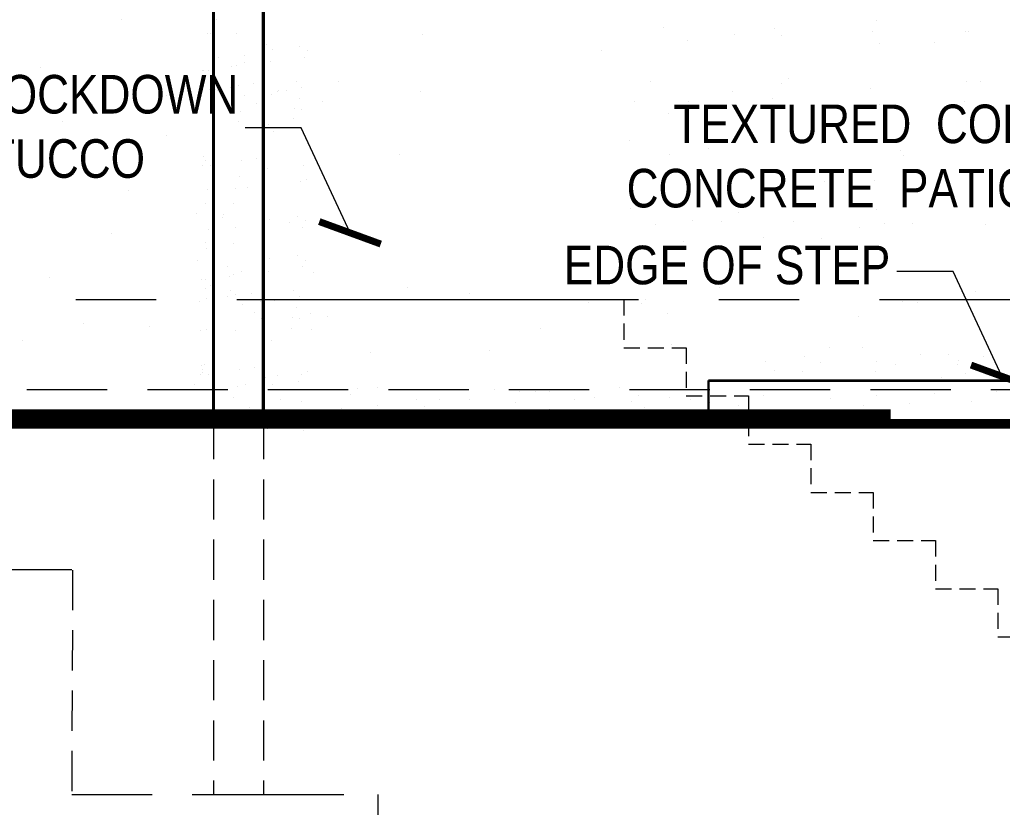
# Model space of a CAD drawing. Header units: inches. Extents: x 279 to 11006, y 233 to 7807.
# Drawn here: x 2524.1 to 2677, y 359 to 481.5 of the extents above; entities that cross this region are included whole.
import ezdxf

# ---------------------------------------------------------------- set-up
doc = ezdxf.new("R2010")
doc.units = ezdxf.units.IN
doc.header["$MEASUREMENT"] = 0
doc.linetypes.add('CENTER', pattern=[2, 1.25, -0.25, 0.25, -0.25])
doc.linetypes.add('HIDDEN', pattern=[0.375, 0.25, -0.125])
for name, color, linetype, lineweight in [('DOORS', 7, 'Continuous', 30), ('FOUNDATION', 7, 'HIDDEN', 20), ('GRID', 1, 'CENTER', 20)]:
    doc.layers.add(name, color=color, linetype=linetype, lineweight=lineweight)
for name, color, linetype in [('NORTH_ELEVATION', 7, 'Continuous'), ('SOUTH_ELEVATION', 7, 'Continuous'), ('SOUTH_ELEVATION_TEXT', 7, 'Continuous')]:
    doc.layers.add(name, color=color, linetype=linetype)
doc.styles.add('ARCHENT', font='technical.ttf', dxfattribs={"height": 6})
doc.styles.add('ARCHENTLTD', font='technical.ttf', dxfattribs={"height": 0.1875})
doc.dimstyles.new('ARCHENTLTD', dxfattribs={"dimscale": 0.05, "dimtxt": 0.1875, "dimasz": 3, "dimexe": 9, "dimexo": 1, "dimgap": 2.5, "dimtad": 0, "dimdec": 1, "dimzin": 1, "dimdsep": 46, "dimlunit": 4, "dimtxsty": 'ARCHENTLTD', "dimblk": 'ARCHTICK', "dimcen": 6, "dimclrd": 256, "dimclre": 256, "dimclrt": 256, "dimaunit": 1, "dimadec": 0, "dimazin": 0, "dimtfac": 1, "dimtdec": 1, "dimtofl": 0, "dimtmove": 1, "dimatfit": 3, "dimldrblk": 'ARCHTICK', "dimfxl": 1, "dimfrac": 2, "dimtolj": 1, "dimtzin": 0, "dimlwd": 9, "dimlwe": 9, "dimarcsym": 0})

# ---------------------------------------------------------------- blocks, each defined once
blk = doc.blocks.new('_ArchTick')
at = {"color": 0, "linetype": 'ByBlock', "const_width": 0.15}
blk.add_lwpolyline([(-0.5, -0.5), (0.5, 0.5)], dxfattribs=at)

msp = doc.modelspace()

# ---------------------------------------------------------------- linework, layer by layer
at = {"layer": 'FOUNDATION', "ltscale": 50}
msp.add_line((2243.92, 423.96), (3653.57, 423.96), dxfattribs=at)
at = {"layer": 'FOUNDATION', "linetype": 'HIDDEN', "ltscale": 25}
for p, q in [((2554.21, 419.36, 0.32), (2554.2, 360.96, 0.32)), ((2561.98, 419.36), (2561.97, 360.96)), ((2532.3, 395.87), (2532.15, 360.96)), ((2579.78, 360.96), (2579.77, 324.96))]:
    msp.add_line(p, q, dxfattribs=at)
at = {"layer": 'GRID', "color": 5, "linetype": 'Continuous', "lineweight": 5, "ltscale": 50}
msp.add_line((2553, 419.36, -0.34), (2564.51, 419.36, -0.34), dxfattribs=at)
at = {"layer": 'NORTH_ELEVATION', "color": 37, "linetype": 'Continuous', "lineweight": 20, "ltscale": 0.5}
for p, q in [((2554.68, 481.46, -0.34), (2554.68, 481.46, -0.34)), ((2641.43, 480.14), (2641.43, 480.14)), ((2557.77, 479.28), (2557.77, 479.28)), ((2671.23, 479.69, -0.34), (2671.23, 479.69, -0.34)), ((2562.52, 477.58), (2562.52, 477.58)), ((2567.61, 477.36), (2567.61, 477.36)), ((2563.35, 476.82), (2563.35, 476.82)), ((2568.44, 475.68), (2568.44, 475.68)), ((2568.9, 476.66), (2568.9, 476.66)), ((2557.02, 474.15), (2557.02, 474.15)), ((2557.76, 474.37), (2557.76, 474.37)), ((2558.98, 474.81), (2558.98, 474.81)), ((2563.13, 474.95), (2563.13, 474.95)), ((2556.81, 471.02), (2556.81, 471.02)), ((2557.23, 471.98), (2557.23, 471.98)), ((2558.06, 471.22), (2558.06, 471.22)), ((2560.47, 471.5), (2560.47, 471.5)), ((2567.1, 471.96), (2567.1, 471.96)), ((2567.94, 471.02), (2567.94, 471.02)), ((2559.04, 469.68), (2559.04, 469.68)), ((2561.94, 470.23), (2561.94, 470.23)), ((2563.17, 469.9), (2563.17, 469.9)), ((2564.11, 470.35), (2564.11, 470.35)), ((2564.28, 470.54), (2564.28, 470.54)), ((2565.64, 470.52), (2565.64, 470.52)), ((2535.46, 468.29), (2535.46, 468.29)), ((2560.94, 468.48), (2560.94, 468.48)), ((2567.53, 469.31), (2567.53, 469.31)), ((2628.07, 468.74), (2628.07, 468.74)), ((2657.88, 468.29, -0.34), (2657.88, 468.29, -0.34)), ((2561.98, 467.63), (2561.98, 467.63)), ((2566.8, 467.66), (2566.8, 467.66)), ((2567.96, 467.55), (2567.96, 467.55)), ((2558.05, 465.7), (2558.05, 465.7)), ((2566.69, 466.09), (2566.69, 466.09)), ((2563.62, 464.08), (2563.62, 464.08)), ((2618.99, 462.66), (2618.99, 462.66)), ((2648.8, 462.21, -0.34), (2648.8, 462.21, -0.34)), ((2583.13, 460.48, -0.34), (2583.13, 460.48, -0.34)), ((2631.3, 461.53), (2631.3, 461.53)), ((2661.11, 461.08, -0.34), (2661.11, 461.08, -0.34)), ((2558.61, 459.61), (2558.61, 459.61)), ((2560.96, 459.92), (2560.96, 459.92)), ((2568.24, 458.88), (2568.24, 458.88)), ((2562.68, 458.42), (2562.68, 458.42)), ((2558.33, 457.03), (2558.33, 457.03)), ((2567.75, 456.4), (2567.75, 456.4)), ((2557.67, 455.23), (2557.67, 455.23)), ((2559.48, 455.37, -0.34), (2559.48, 455.37, -0.34)), ((2557.39, 452.83), (2557.39, 452.83)), ((2555.78, 451.26, 48312), (2555.78, 451.26, 48312)), ((2562.15, 451.13), (2562.15, 451.13)), ((2562.98, 450.37), (2562.98, 450.37)), ((2567.24, 450.91), (2567.24, 450.91)), ((2568.53, 450.21), (2568.53, 450.21)), ((2574.45, 449.65, -0.34), (2574.45, 449.65, -0.34)), ((2623.03, 449.65, -0.34), (2623.03, 449.65, -0.34)), ((2628.75, 450.23), (2628.75, 450.23)), ((2633.2, 450.18), (2633.2, 450.18)), ((2644.5, 450.1), (2644.5, 450.1)), ((2658.56, 449.78, -0.34), (2658.56, 449.78, -0.34)), ((2663.01, 449.73, -0.34), (2663.01, 449.73, -0.34)), ((2674.31, 449.65, -0.34), (2674.31, 449.65, -0.34)), ((2557.68, 449.13), (2557.68, 449.13)), ((2568.07, 449.23), (2568.07, 449.23)), ((2557.4, 446.73), (2557.4, 446.73)), ((2562.16, 445.03), (2562.16, 445.03)), ((2562.99, 444.27), (2562.99, 444.27)), ((2567.25, 444.81), (2567.25, 444.81)), ((2568.54, 444.11), (2568.54, 444.11)), ((2558.62, 442.25), (2558.62, 442.25)), ((2562.77, 442.4), (2562.77, 442.4)), ((2568.08, 443.13), (2568.08, 443.13)), ((2556.66, 441.6), (2556.66, 441.6)), ((2557.4, 441.82), (2557.4, 441.82)), ((2554.21, 439.81), (2554.21, 439.81)), ((2556.87, 439.43), (2556.87, 439.43)), ((2560.1, 438.95), (2560.1, 438.95)), ((2566.73, 439.41), (2566.73, 439.41)), ((2554.1, 438.16), (2554.1, 438.16)), ((2556.45, 438.47), (2556.45, 438.47)), ((2557.7, 438.67), (2557.7, 438.67)), ((2561.58, 437.68), (2561.58, 437.68)), ((2563.75, 437.8), (2563.75, 437.8)), ((2563.92, 437.98), (2563.92, 437.98)), ((2565.28, 437.97), (2565.28, 437.97)), ((2567.58, 438.47), (2567.58, 438.47)), ((2621.36, 437.94), (2621.36, 437.94)), ((2634.02, 437.9), (2634.02, 437.9)), ((2661.35, 437.7), (2661.35, 437.7)), ((2663.83, 437.45, -0.34), (2663.83, 437.45, -0.34)), ((2558.68, 437.13), (2558.68, 437.13)), ((2560.58, 435.92), (2560.58, 435.92)), ((2567.17, 436.76), (2567.17, 436.76)), ((2561.62, 435.08), (2561.62, 435.08)), ((2566.44, 435.11), (2566.44, 435.11)), ((2567.6, 435), (2567.6, 435)), ((2569.36, 435.76), (2569.36, 435.76)), ((2624.83, 435.72), (2624.83, 435.72)), ((2654.64, 435.27, -0.34), (2654.64, 435.27, -0.34)), ((2544.28, 433.72), (2544.28, 433.72)), ((2557.68, 433.15), (2557.68, 433.15)), ((2566.33, 433.53), (2566.33, 433.53)), ((2569.43, 433.31, 48312), (2569.43, 433.31, 48312)), ((2605.05, 433.52, -0.34), (2605.05, 433.52, -0.34)), ((2524.45, 431.58), (2524.45, 431.58)), ((2563.26, 431.53), (2563.26, 431.53)), ((2640.1, 428.33), (2640.1, 428.33)), ((2657.3, 428.29), (2657.3, 428.29)), ((2668.5, 429.34), (2668.5, 429.34)), ((2558.25, 427.06), (2558.25, 427.06)), ((2560.6, 427.36), (2560.6, 427.36)), ((2568.91, 426.7), (2568.91, 426.7)), ((2641.45, 426.88), (2641.45, 426.88)), ((2645.9, 426.83), (2645.9, 426.83)), ((2657.19, 426.75), (2657.19, 426.75)), ((2669.9, 427.88, -0.34), (2669.9, 427.88, -0.34)), ((2562.32, 425.86), (2562.32, 425.86)), ((2567.88, 426.33), (2567.88, 426.33)), ((2671.25, 426.43, -0.34), (2671.25, 426.43, -0.34)), ((2675.7, 426.38, -0.34), (2675.7, 426.38, -0.34)), ((2557.97, 424.47), (2557.97, 424.47)), ((2567.39, 423.85), (2567.39, 423.85)), ((2557.31, 422.68), (2557.31, 422.68)), ((2585.87, 422.38), (2585.87, 422.38)), ((2620.39, 423.05), (2620.39, 423.05)), ((2650.19, 422.6, -0.34), (2650.19, 422.6, -0.34)), ((2559.79, 421.1, -0.34), (2559.79, 421.1, -0.34)), ((2631.42, 421.92, -0.34), (2631.42, 421.92, -0.34)), ((2643.73, 420.8, -0.34), (2643.73, 420.8, -0.34)), ((2557.03, 420.28), (2557.03, 420.28)), ((2590.82, 420.04, -0.34), (2590.82, 420.04, -0.34))]:
    msp.add_line(p, q, dxfattribs=at)
at = {"layer": 'NORTH_ELEVATION', "color": 37, "linetype": 'Continuous', "ltscale": 0.5}
for p, q in [((2553.27, 479.31), (2553.27, 479.31)), ((2614.53, 476.66), (2614.53, 476.66)), ((2552.67, 473.57), (2552.67, 473.57)), ((2553.36, 473.67), (2553.36, 473.67)), ((2554.57, 472.36), (2554.57, 472.36)), ((2552.34, 470.2), (2552.34, 470.2)), ((2553.56, 470.64), (2553.56, 470.64)), ((2554.46, 470.71), (2554.46, 470.71)), ((2552.7, 460.24), (2552.7, 460.24)), ((2552.5, 458.8), (2552.5, 458.8)), ((2552.93, 459.58), (2552.93, 459.58)), ((2553.76, 458.82), (2553.76, 458.82)), ((2552.9, 452.86), (2552.9, 452.86)), ((2551.61, 451.42, -0.34), (2551.61, 451.42, -0.34)), ((2552.91, 446.76), (2552.91, 446.76)), ((2551.73, 444.04, 48312), (2551.73, 444.04, 48312)), ((2552.31, 441.02), (2552.31, 441.02)), ((2553, 441.12), (2553, 441.12)), ((2551.97, 437.65), (2551.97, 437.65)), ((2553.2, 438.09), (2553.2, 438.09)), ((2612.55, 437.45, -0.34), (2612.55, 437.45, -0.34)), ((2571.98, 435.33), (2571.98, 435.33)), ((2552.15, 433.19), (2552.15, 433.19)), ((2552.34, 427.69), (2552.34, 427.69)), ((2552.57, 427.03), (2552.57, 427.03)), ((2552.14, 426.25), (2552.14, 426.25)), ((2553.4, 426.27), (2553.4, 426.27)), ((2552.54, 420.31), (2552.54, 420.31)), ((2561.79, 418.58), (2561.79, 418.58)), ((2562.62, 417.82), (2562.62, 417.82)), ((2566.88, 418.36), (2566.88, 418.36)), ((2568.17, 417.66), (2568.17, 417.66)), ((2643, 418.09, -0.34), (2643, 418.09, -0.34)), ((2674.57, 418.79, -0.34), (2674.57, 418.79, -0.34))]:
    msp.add_line(p, q, dxfattribs=at)
at = {"layer": 'NORTH_ELEVATION', "color": 7, "linetype": 'HIDDEN', "lineweight": 9, "ltscale": 10}
for p, q in [((2618.04, 437.96), (2618.04, 430.46)), ((2618.04, 430.46), (2627.74, 430.46)), ((2627.74, 430.46), (2627.74, 422.96)), ((2627.74, 422.96), (2637.44, 422.96)), ((2637.44, 422.96), (2637.44, 415.46)), ((2637.44, 415.46), (2647.14, 415.46)), ((2647.14, 415.46), (2647.14, 407.96)), ((2647.14, 407.96), (2656.83, 407.96)), ((2656.83, 407.96), (2656.83, 400.46)), ((2656.83, 400.46), (2666.53, 400.46)), ((2666.53, 400.46), (2666.53, 392.96)), ((2666.53, 392.96), (2676.23, 392.96)), ((2676.23, 392.96), (2676.23, 385.46)), ((2676.23, 385.46), (2685.93, 385.46))]:
    msp.add_line(p, q, dxfattribs=at)
at = {"layer": 'NORTH_ELEVATION', "color": 7, "linetype": 'Continuous', "lineweight": 30, "ltscale": 0.5}
msp.add_line((2631.26, 425.37), (2631.26, 419.37), dxfattribs=at)
at = {"layer": 'NORTH_ELEVATION', "linetype": 'HIDDEN', "lineweight": 5, "ltscale": 50}
for p, q in [((2465.37, 395.96), (2532.15, 395.96)), ((2532.15, 360.96), (2561.97, 360.96)), ((2561.97, 360.96), (2579.78, 360.96))]:
    msp.add_line(p, q, dxfattribs=at)
at = {"layer": 'NORTH_ELEVATION', "color": 7, "linetype": 'Continuous', "ltscale": 0.5, "const_width": 0.5, "elevation": -0.34}
for points in [[(2554.21, 498.84), (2554.21, 419.36)], [(2561.98, 498.84), (2561.98, 419.36)]]:
    msp.add_lwpolyline(points, dxfattribs=at)
at = {"layer": 'NORTH_ELEVATION', "color": 3, "linetype": 'Continuous', "ltscale": 0.5, "const_width": 3, "elevation": -2}
msp.add_lwpolyline([(2659.6, 419.36), (2153.6, 419.34)], dxfattribs=at)
at = {"layer": 'SOUTH_ELEVATION', "color": 49, "linetype": 'Continuous', "lineweight": 20, "ltscale": 0.75}
for p, q in [((2539.83, 481.48, 1), (2539.83, 481.48, 1)), ((2624.22, 480.33, 0.32), (2624.22, 480.33, 0.32)), ((2586.74, 479.21, 0.66), (2586.74, 479.21, 0.66)), ((2635.32, 479.21, 0.66), (2635.32, 479.21, 0.66)), ((2656.79, 479.66, 1), (2656.79, 479.66, 1)), ((2546.83, 469.78, 1), (2546.83, 469.78, 1)), ((2586.44, 470.28, 0.66), (2586.44, 470.28, 0.66)), ((2635.03, 470.28, 0.66), (2635.03, 470.28, 0.66)), ((2656.49, 470.72, 1), (2656.49, 470.72, 1)), ((2558.41, 467.2, 1), (2558.41, 467.2, 1)), ((2625.06, 466.87, 0.32), (2625.06, 466.87, 0.32)), ((2530.71, 465.6, 1), (2530.71, 465.6, 1)), ((2562.79, 465.17, 0.66), (2562.79, 465.17, 0.66)), ((2546.85, 463.45, 1), (2546.85, 463.45, 1)), ((2674.77, 463.35, 1), (2674.77, 463.35, 1)), ((2625.09, 460.54, 0.32), (2625.09, 460.54, 0.32)), ((2562.13, 459.52, 0.66), (2562.13, 459.52, 0.66)), ((2568.62, 456.6, 1), (2568.62, 456.6, 1)), ((2657.01, 456.53, 1), (2657.01, 456.53, 1)), ((2540.92, 454.99, 1), (2540.92, 454.99, 1)), ((2619.16, 452.09, 0.32), (2619.16, 452.09, 0.32)), ((2635.97, 451.45, 0.66), (2635.97, 451.45, 0.66)), ((2657.43, 451.9, 1), (2657.43, 451.9, 1)), ((2566.07, 449.87, 1), (2566.07, 449.87, 1)), ((2538.36, 448.26, 1), (2538.36, 448.26, 1)), ((2654.76, 449.17, 1), (2654.76, 449.17, 1)), ((2556.35, 443.05, 1), (2556.35, 443.05, 1)), ((2569.79, 442.18, 0.66), (2569.79, 442.18, 0.66)), ((2528.65, 441.44, 1), (2528.65, 441.44, 1)), ((2584.41, 439.79, 0.66), (2584.41, 439.79, 0.66)), ((2633, 439.79, 0.66), (2633, 439.79, 0.66)), ((2654.46, 440.24, 1), (2654.46, 440.24, 1)), ((2672.71, 439.19, 1), (2672.71, 439.19, 1)), ((2561.71, 435.79, 1), (2561.71, 435.79, 1)), ((2534.01, 434.19, 1), (2534.01, 434.19, 1)), ((2625.46, 430.96), (2625.46, 430.96)), ((2650.12, 430.56, 0.66), (2650.12, 430.56, 0.66)), ((2655.26, 430.51, -0.34), (2655.26, 430.51, -0.34)), ((2646.23, 429.03, 1), (2646.23, 429.03, 1)), ((2664.27, 429.45, 0.66), (2664.27, 429.45, 0.66)), ((2670.13, 428.54, 1), (2670.13, 428.54, 1)), ((2674.08, 429.03, 1), (2674.08, 429.03, 1)), ((2648.66, 428.1, 0.66), (2648.66, 428.1, 0.66)), ((2660.37, 427.93, 1), (2660.37, 427.93, 1)), ((2667.45, 425.82, 1), (2667.45, 425.82, 1)), ((2597.93, 423.98, 0.66), (2597.93, 423.98, 0.66)), ((2617.46, 424.29, 0.66), (2617.46, 424.29, 0.66)), ((2676, 423.67, 0.66), (2676, 423.67, 0.66)), ((2567.97, 422.03, 0.66), (2567.97, 422.03, 0.66)), ((2589.43, 422.47, 1), (2589.43, 422.47, 1)), ((2594.04, 422.45, 1), (2594.04, 422.45, 1)), ((2610.34, 422.43, 0.66), (2610.34, 422.43, 0.66)), ((2613.57, 422.76, 1), (2613.57, 422.76, 1)), ((2619.24, 422.03, 0.66), (2619.24, 422.03, 0.66)), ((2625.19, 422.74, 0.66), (2625.19, 422.74, 0.66)), ((2639.74, 423.05, 0.66), (2639.74, 423.05, 0.66)), ((2657.38, 423.07, 1), (2657.38, 423.07, 1)), ((2666.41, 423.36, 0.66), (2666.41, 423.36, 0.66)), ((2672.11, 422.15, 1), (2672.11, 422.15, 1)), ((2579.76, 421.45, 0.66), (2579.76, 421.45, 0.66)), ((2601.23, 421.89, 1), (2601.23, 421.89, 1)), ((2606.45, 420.91, 1), (2606.45, 420.91, 1)), ((2621.3, 421.22, 1), (2621.3, 421.22, 1)), ((2635.84, 421.53, 1), (2635.84, 421.53, 1)), ((2655.4, 421.41, 1), (2655.4, 421.41, 1)), ((2662.52, 421.84, 1), (2662.52, 421.84, 1))]:
    msp.add_line(p, q, dxfattribs=at)
at = {"layer": 'SOUTH_ELEVATION', "color": 37, "linetype": 'Continuous', "lineweight": 20, "ltscale": 0.75}
for p, q in [((2657.45, 481.37, -0.34), (2657.45, 481.37, -0.34)), ((2642.62, 479.04, -0.34), (2642.62, 479.04, -0.34)), ((2671.7, 479.7), (2671.7, 479.7)), ((2628.03, 478.24), (2628.03, 478.24)), ((2657.84, 477.79, -0.34), (2657.84, 477.79, -0.34)), ((2666.38, 477.92), (2666.38, 477.92)), ((2555.07, 475.69), (2555.07, 475.69)), ((2559.07, 475.87, -0.34), (2559.07, 475.87, -0.34)), ((2527.36, 474.08), (2527.36, 474.08)), ((2573.63, 471.87, -0.34), (2573.63, 471.87, -0.34)), ((2622.21, 471.87, -0.34), (2622.21, 471.87, -0.34)), ((2642.56, 471.5, -0.34), (2642.56, 471.5, -0.34)), ((2643.68, 472.32), (2643.68, 472.32)), ((2671.42, 471.83), (2671.42, 471.83)), ((2673.48, 471.87, -0.34), (2673.48, 471.87, -0.34)), ((2554.89, 470.54, -0.34), (2554.89, 470.54, -0.34)), ((2619.75, 468.77, -0.34), (2619.75, 468.77, -0.34)), ((2641.22, 469.22), (2641.22, 469.22)), ((2671.02, 468.77, -0.34), (2671.02, 468.77, -0.34)), ((2645.76, 462.66, -0.34), (2645.76, 462.66, -0.34)), ((2661.62, 460.39), (2661.62, 460.39)), ((2627.82, 455.81, -0.34), (2627.82, 455.81, -0.34)), ((2649.28, 456.26), (2649.28, 456.26)), ((2555.58, 450.7, -0.34), (2555.58, 450.7, -0.34)), ((2627.28, 447.04, -0.34), (2627.28, 447.04, -0.34)), ((2639.73, 447.59, -0.34), (2639.73, 447.59, -0.34)), ((2648.74, 447.49), (2648.74, 447.49)), ((2593.97, 438.95, -0.34), (2593.97, 438.95, -0.34)), ((2620.75, 437.37), (2620.75, 437.37)), ((2578.69, 429.71, -0.34), (2578.69, 429.71, -0.34)), ((2597.18, 430.1, -0.34), (2597.18, 430.1, -0.34)), ((2564.18, 426.1), (2564.18, 426.1)), ((2559.24, 424.72), (2559.24, 424.72)), ((2563.38, 424.8), (2563.38, 424.8)), ((2576.62, 424.07), (2576.62, 424.07)), ((2579.68, 424.22), (2579.68, 424.22)), ((2601.89, 423.61, -0.34), (2601.89, 423.61, -0.34)), ((2604.36, 423.58), (2604.36, 423.58)), ((2606.42, 423.62, -0.34), (2606.42, 423.62, -0.34)), ((2564.66, 422.44), (2564.66, 422.44)), ((2575.49, 423.25, -0.34), (2575.49, 423.25, -0.34)), ((2628.38, 422.38, -0.34), (2628.38, 422.38, -0.34)), ((2574.16, 420.97), (2574.16, 420.97)), ((2587.06, 421.28, -0.34), (2587.06, 421.28, -0.34)), ((2603.96, 420.52, -0.34), (2603.96, 420.52, -0.34)), ((2659.37, 420.51, -0.34), (2659.37, 420.51, -0.34)), ((2644.24, 420.1), (2644.24, 420.1))]:
    msp.add_line(p, q, dxfattribs=at)
at = {"layer": 'SOUTH_ELEVATION', "color": 37, "linetype": 'Continuous', "ltscale": 0.75}
for p, q in [((2553.77, 479.38), (2553.77, 479.38)), ((2552.43, 473.64, -0.34), (2552.43, 473.64, -0.34)), ((2553.84, 470.19), (2553.84, 470.19)), ((2571.16, 468.77, -0.34), (2571.16, 468.77, -0.34)), ((2553.25, 455.07), (2553.25, 455.07)), ((2553.38, 448.9), (2553.38, 448.9)), ((2553.07, 445.9), (2553.07, 445.9)), ((2553.02, 439.72), (2553.02, 439.72)), ((2553.68, 440.18), (2553.68, 440.18)), ((2553.06, 433.27), (2553.06, 433.27)), ((2552.88, 427.81), (2552.88, 427.81)), ((2552.54, 426.57), (2552.54, 426.57)), ((2567.39, 425.23), (2567.39, 425.23)), ((2551.33, 424.67), (2551.33, 424.67)), ((2567.43, 419.42), (2567.43, 419.42)), ((2643.68, 418.75, -0.34), (2643.68, 418.75, -0.34))]:
    msp.add_line(p, q, dxfattribs=at)
at = {"layer": 'SOUTH_ELEVATION', "color": 7, "linetype": 'Continuous', "lineweight": 35, "ltscale": 0.5}
msp.add_line((2631.26, 425.37), (3106.67, 425.37), dxfattribs=at)
at = {"layer": 'SOUTH_ELEVATION', "color": 3, "linetype": 'Continuous', "ltscale": 0.5, "const_width": 1.5}
msp.add_lwpolyline([(2934.55, 418.62), (2659.6, 418.6)], dxfattribs=at)
at = {"layer": 'SOUTH_ELEVATION_TEXT', "color": 1, "linetype": 'CENTER', "lineweight": 5, "ltscale": 50}
msp.add_line((1957.82, 437.96), (3555.17, 437.96), dxfattribs=at)

# ---------------------------------------------------------------- texts
at = {"layer": 'SOUTH_ELEVATION_TEXT', "color": 7, "linetype": 'Continuous', "ltscale": 0.5, "char_height": 6, "attachment_point": 5, "style": 'ARCHENT'}
for s, insert in [('SKIP  TROWEL  KNOCKDOWN\\PTEXTURED  STUCCO', (2508.63, 464.86)), ('EDGE OF STEP', (2634.12, 443.29))]:
    msp.add_mtext(s, dxfattribs=dict(at, insert=insert))
at = {"layer": 'SOUTH_ELEVATION_TEXT', "color": 7, "linetype": 'Continuous', "ltscale": 0.5, "insert": (2663.18, 460.25), "char_height": 6, "width": 93.75, "attachment_point": 5, "style": 'ARCHENT'}
msp.add_mtext('TEXTURED  COLORED\\PCONCRETE  PATIO  STEPS', dxfattribs=at)

# ---------------------------------------------------------------- leaders
at = {"layer": 'DOORS', "lineweight": 9, "ltscale": 100}
for points in [[(2575.46, 448.34), (2567.88, 464.65), (2559.16, 464.65)], [(2676.86, 426.02), (2669.28, 442.33), (2660.56, 442.33)]]:
    msp.add_leader(points, dimstyle='ARCHENTLTD', override={"dimasz": 144, "dimgap": 1, "dimtad": 0}, dxfattribs=at)

doc.saveas('drawing.dxf')
